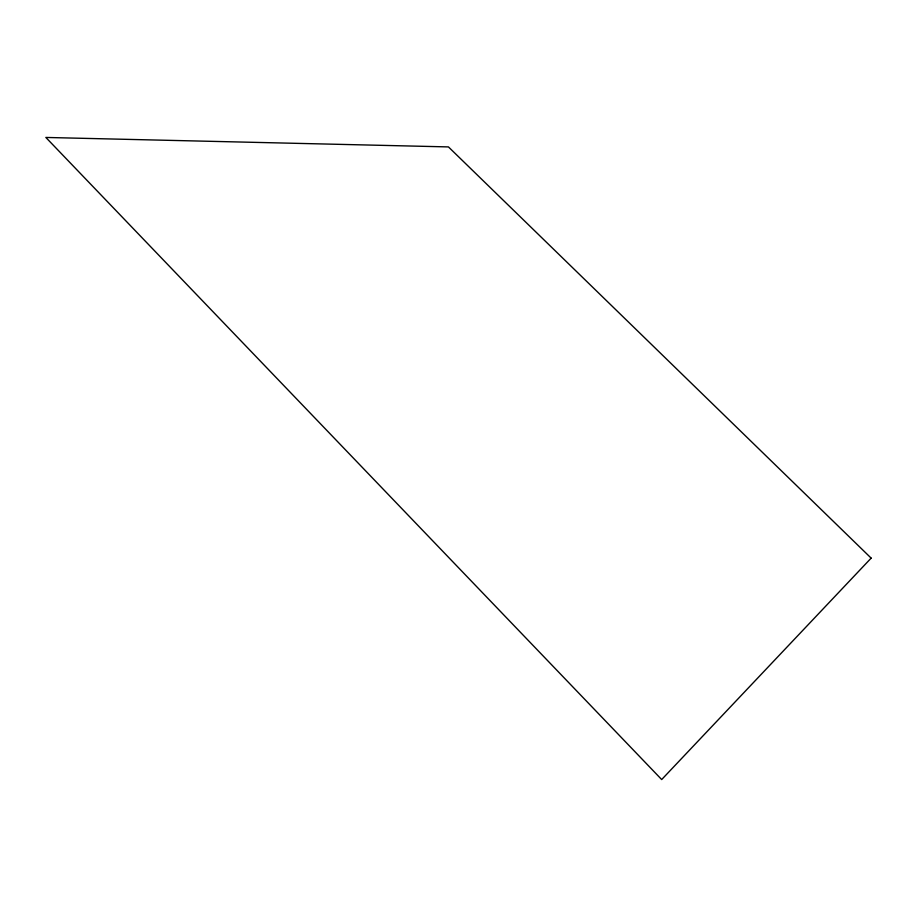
<?xml version="1.0" encoding="UTF-8"?>
<svg xmlns="http://www.w3.org/2000/svg" width="917" height="917" viewBox="0 0 917 917"><rect width="100%" height="100%" fill="white"/><g stroke="black" fill="none" stroke-linecap="round" stroke-linejoin="round"><path stroke-width="1.38" d="M871.15 558.121L661.684 779.553L45.85 137.447L448.436 146.915L871.15 558.121"/></g></svg>
